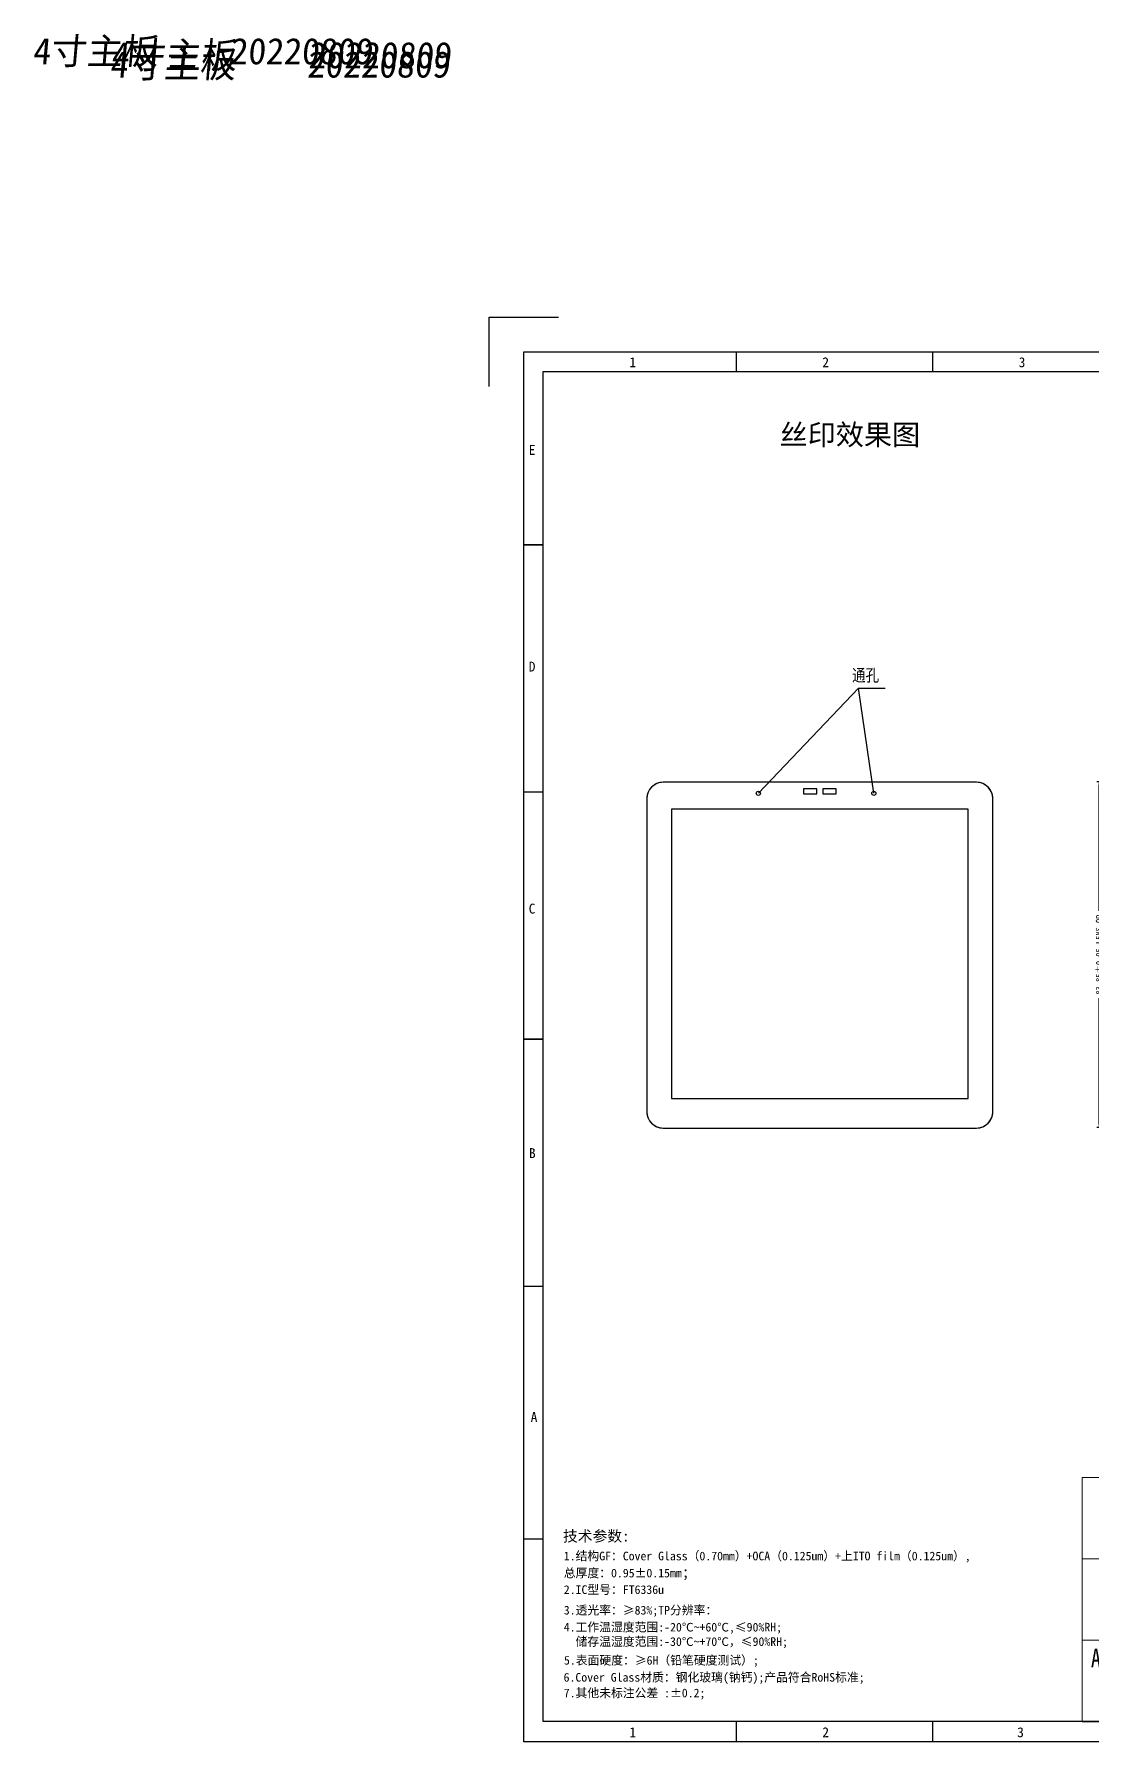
# Model space of a CAD drawing. Extents: x -144 to 4730, y -3845 to 502.
# Drawn here: x 475.6 to 732, y -479.8 to -65.7 of the extents above; entities that cross this region are included whole.
import ezdxf

# ---------------------------------------------------------------- set-up
doc = ezdxf.new("R2010")
doc.units = 0
doc.header["$LTSCALE"] = 15
doc.header["$MEASUREMENT"] = 0
doc.layers.get('0').update_dxf_attribs({"linetype": 'CONTINUOUS'})
doc.layers.get('Defpoints').update_dxf_attribs({"linetype": 'CONTINUOUS'})
for name, color, linetype in [('02___PRT_ALL_AXES', 7, 'CONTINUOUS'), ('dim', 3, 'CONTINUOUS'), ('Format', 7, 'CONTINUOUS')]:
    doc.layers.add(name, color=color, linetype=linetype)
doc.styles.get("Standard").update_dxf_attribs({"font": 'txt', "width": 0.8})
doc.styles.add('TPD', font='FANGSONG_GB2312.TTF')
doc.styles.add('宋体', font='宋体.ttf')
doc.styles.add('标准', font='arial.ttf', dxfattribs={"oblique": 5})
doc.styles.add('黑体', font='黑体.ttf')
doc.dimstyles.new('ISO-25$7', dxfattribs={"dimtxt": 2.5, "dimasz": 1.5, "dimexe": 0.5, "dimexo": 0.5, "dimgap": 0.5, "dimtad": 1, "dimzin": 1, "dimdsep": 46, "dimtxsty": '黑体', "dimcen": 1.5, "dimclrt": 256, "dimadec": 0, "dimazin": 0, "dimtfac": 1, "dimtmove": 0, "dimatfit": 3, "dimfxl": 0, "dimtolj": 2, "dimarcsym": 0})
doc.dimstyles.new('SL', dxfattribs={"dimtxt": 1.5, "dimasz": 1, "dimexe": 0.5, "dimexo": 0.7, "dimgap": 0.5, "dimtad": 0, "dimzin": 1, "dimdsep": 46, "dimtxsty": 'Standard', "dimcen": 0.09, "dimclrd": 256, "dimclre": 256, "dimclrt": 256, "dimadec": 1, "dimazin": 0, "dimtfac": 1, "dimtmove": 0, "dimatfit": 0, "dimfxl": 0, "dimtolj": 1, "dimtzin": 0, "dimarcsym": 0})

# ---------------------------------------------------------------- blocks, each defined once
blk = doc.blocks.new('*D448')
at = {"layer": 'Defpoints', "color": 0, "lineweight": -3}
for p in [(773.59, -246.97), (733.78, -330.82), (777.27, -330.82)]:
    blk.add_point(p, dxfattribs=at)
at = {"layer": 'dim', "color": 4, "lineweight": -2}
for p, q in [((772.89, -246.97), (733.28, -246.97)), ((733.78, -247.97), (733.78, -278.29)), ((733.78, -299.5), (733.78, -329.82)), ((776.57, -330.82), (733.28, -330.82))]:
    blk.add_line(p, q, dxfattribs=at)
for points in [[(733.61, -247.97), (733.95, -247.97), (733.78, -246.97)], [(733.95, -329.82), (733.61, -329.82), (733.78, -330.82)]]:
    blk.add_solid(points, dxfattribs=at)
at = {"layer": 'dim', "color": 4, "lineweight": -2, "insert": (733.78, -288.9), "char_height": 1.5, "attachment_point": 5, "rotation": 90, "style": '宋体'}
blk.add_mtext('\\A1;83.85%%P0.05 LENS OD', dxfattribs=at)

msp = doc.modelspace()

# ---------------------------------------------------------------- linework, layer by layer
msp.add_line((679.198, -249.786), (675.455, -224.286))
at = {"color": 7, "linetype": 'Continuous'}
for p, q in [((704.098, -247.111), (628.098, -247.111)), ((624.173, -251.036), (624.173, -327.036)), ((708.023, -327.036), (708.023, -251.036)), ((628.098, -330.961), (704.098, -330.961))]:
    msp.add_line(p, q, dxfattribs=at)
at = {"color": 6, "linetype": 'Continuous'}
for p, q in [((665.348, -248.681), (662.148, -248.681)), ((662.148, -248.681), (662.148, -249.891)), ((662.148, -249.891), (665.348, -249.891)), ((665.348, -249.891), (665.348, -248.681)), ((666.848, -248.681), (666.848, -249.891)), ((670.048, -248.681), (666.848, -248.681)), ((666.848, -249.891), (670.048, -249.891)), ((670.048, -249.891), (670.048, -248.681))]:
    msp.add_line(p, q, dxfattribs=at)
at = {"lineweight": 5}
for p, q in [((1073.462, -415.75), (729.688, -415.75)), ((729.688, -415.75), (729.688, -474.925))]:
    msp.add_line(p, q, dxfattribs=at)
at = {"color": 5}
msp.add_line((729.688, -474.925), (1073.462, -474.925), dxfattribs=at)
at = {"color": 7, "linetype": 'Continuous', "flags": 128}
msp.add_lwpolyline([(704.098, -330.961, 0.4142136), (708.023, -327.036), (708.023, -251.036, 0.4142136), (704.098, -247.111), (628.098, -247.111, 0.4142136), (624.173, -251.036), (624.173, -327.036, 0.4142136), (628.098, -330.961)], format="xyb", close=True, dxfattribs=at)
at = {"color": 6, "linetype": 'Continuous', "flags": 128}
for points in [[(665.348, -248.681), (662.148, -248.681), (662.148, -249.891), (665.348, -249.891)], [(666.848, -249.891), (670.048, -249.891), (670.048, -248.681), (666.848, -248.681)]]:
    msp.add_lwpolyline(points, close=True, dxfattribs=at)
at = {"color": 7, "linetype": 'Continuous', "flags": 128}
msp.add_lwpolyline([(630.168, -323.776), (702.028, -323.776), (702.028, -253.596), (630.168, -253.596)], close=True, dxfattribs=at)
at = {"lineweight": 5}
for points in [[(788.369, -435.475), (729.688, -435.475)], [(788.369, -455.2), (729.688, -455.2)]]:
    msp.add_lwpolyline(points, dxfattribs=at)
at = {"color": 7, "linetype": 'Continuous'}
for centre, start, end in [((628.098, -251.036), 90, 180), ((704.098, -251.036), 0, 90), ((628.098, -327.036), 180, 270), ((704.098, -327.036), 270, 0)]:
    msp.add_arc(centre, 3.925, start, end, dxfattribs=at)
at = {"layer": '02___PRT_ALL_AXES', "color": 7, "linetype": 'Continuous'}
for centre in [(651.198, -249.786), (651.198, -249.786), (679.198, -249.786), (679.198, -249.786)]:
    msp.add_circle(centre, 0.5, dxfattribs=at)
at = {"layer": 'Format'}
for p, q in [((585.922, -151.123), (585.922, -134.266)), ((585.922, -134.266), (602.779, -134.266)), ((594.35, -479.834), (594.35, -142.694)), ((594.35, -142.694), (1078.146, -142.694)), ((645.893, -147.45), (645.893, -142.694)), ((598.997, -474.925), (598.997, -147.45)), ((1073.462, -474.925), (598.997, -474.925)), ((645.893, -479.801), (645.893, -474.925)), ((693.489, -479.801), (693.489, -474.925)), ((1078.146, -479.834), (594.35, -479.834))]:
    msp.add_line(p, q, dxfattribs=at)
for points in [[(693.489, -147.45), (693.489, -142.694)], [(598.997, -147.45), (1073.462, -147.45)]]:
    msp.add_lwpolyline(points, dxfattribs=at)
for points in [[(599.117, -189.704), (599.117, -189.344), (594.35, -189.704), (594.35, -189.344)], [(599.117, -249.648), (599.117, -249.288), (594.35, -249.648), (594.35, -249.288)], [(599.117, -309.593), (599.117, -309.233), (594.35, -309.593), (594.35, -309.233)], [(599.117, -369.537), (599.117, -369.178), (594.35, -369.537), (594.35, -369.178)], [(599.117, -430.806), (599.117, -430.446), (594.35, -430.806), (594.35, -430.446)]]:
    msp.add_trace(points, dxfattribs=at)

# ---------------------------------------------------------------- texts
at = {"char_height": 6.37424, "attachment_point": 1, "style": '标准'}
for insert in [(475.228, -66.595), (493.957, -69.824), (494.28, -67.564)]:
    msp.add_mtext('{\\fSimSun|b0|i0|c134|p2;4寸主板    20220809}', dxfattribs=dict(at, insert=insert))
at = {"lineweight": 5, "insert": (731.821, -457.242), "char_height": 4.5, "width": 18.46019, "attachment_point": 1}
msp.add_mtext('{\\fSimSun|b0|i0|c134|p2;APPD:}', dxfattribs=at)
at = {"layer": 'dim', "lineweight": -3, "insert": (690.434, -160.309), "char_height": 5, "width": 59.38463, "attachment_point": 3, "line_spacing_factor": 0.9, "style": 'TPD'}
msp.add_mtext('{\\fSimSun|b0|i0|c134|p2;丝印效果图}', dxfattribs=at)
at = {"layer": 'dim', "lineweight": 25, "insert": (673.915, -219.645), "char_height": 3, "width": 66.47334, "attachment_point": 1}
msp.add_mtext('{\\fSimSun|b0|i0|c134|p2;通孔}', dxfattribs=at)
at = {"layer": 'dim', "attachment_point": 1, "style": '宋体'}
for s, insert, char_height, width in [('技术参数:', (603.842, -428.62), 2.625, 21.8618), ('{\\H0.7678x;\\C1;1.结构GF：Cover Glass（0.70mm）+\\C3;OCA（0.125um）+上ITO film（0.125um）\\C1;,\\P总厚度：0.95%%P0.15mm\\H1.302x;;}', (604.03, -433.712), 2.73525, 145.39246), ('2.IC型号：{\\fSimSun|b1|i0|c134|p2;\\C1;FT6336u}', (604.03, -441.869), 2.1, 134.75767), ('3.透光率：≥83%;TP分辨率：', (604.03, -446.855), 2.1, 101.84817), ('4.工作温湿度范围:-20℃~{\\C1;+60℃,}≤90%RH;\\P  储存温湿度范围:-30℃~{\\C1;+70℃，}≤90%RH;', (604.03, -450.969), 2.1, 128.14206), ('5.表面硬度：≥6H（铅笔硬度测试）;', (604.078, -459.007), 2.1, 96.26065), ('6.Cover Glass材质：钢化玻璃(钠钙);产品符合RoHS标准;', (603.992, -463.133), 2.1, 114.61935), ('7.其他未标注公差 :±0.2;', (604.02, -466.933), 2.1, 91.93693)]:
    msp.add_mtext(s, dxfattribs=dict(at, insert=insert, char_height=char_height, width=width))
at = {"layer": 'Format'}
for s, p in [('1', (619.922, -146.435)), ('2', (666.703, -146.435)), ('3', (714.299, -146.435)), ('E', (595.529, -167.703)), ('D', (595.529, -220.253)), ('C', (595.529, -278.948)), ('B', (595.577, -338.245)), ('A', (596.001, -402.249)), ('1', (619.922, -478.706)), ('2', (666.703, -478.706)), ('3', (713.939, -478.706))]:
    msp.add_text(s, height=2.398, dxfattribs=at).set_placement(p)

# ---------------------------------------------------------------- dimensions: what is measured, and where the dimension line sits
at = {"layer": 'dim', "color": 4}
dim = msp.add_linear_dim(base=(733.779, -330.823), p1=(773.589, -246.973), p2=(777.265, -330.823), angle=90, text='<>%%P0.05 LENS OD', dimstyle='SL', override={"dimtxsty": '宋体', "dimclrd": 4, "dimclre": 4, "dimclrt": 4}, dxfattribs=at)
dim.commit()
dim.dimension.update_dxf_attribs({"geometry": '*D448', "text_midpoint": (733.779, -288.898), "dimtype": 160})

# ---------------------------------------------------------------- leaders
at = {"layer": 'dim', "lineweight": 25}
msp.add_leader([(651.198, -249.786), (675.455, -224.286), (681.976, -224.286)], dimstyle='ISO-25$7', override={"dimtxt": 1, "dimasz": 0.8, "dimexe": 0.1999, "dimexo": 0.1999, "dimgap": 0.1999, "dimtad": 0, "dimzin": 8, "dimtxsty": 'Standard', "dimcen": 2.5, "dimclrt": 0, "dimtolj": 0}, dxfattribs=at)

doc.saveas('drawing.dxf')
